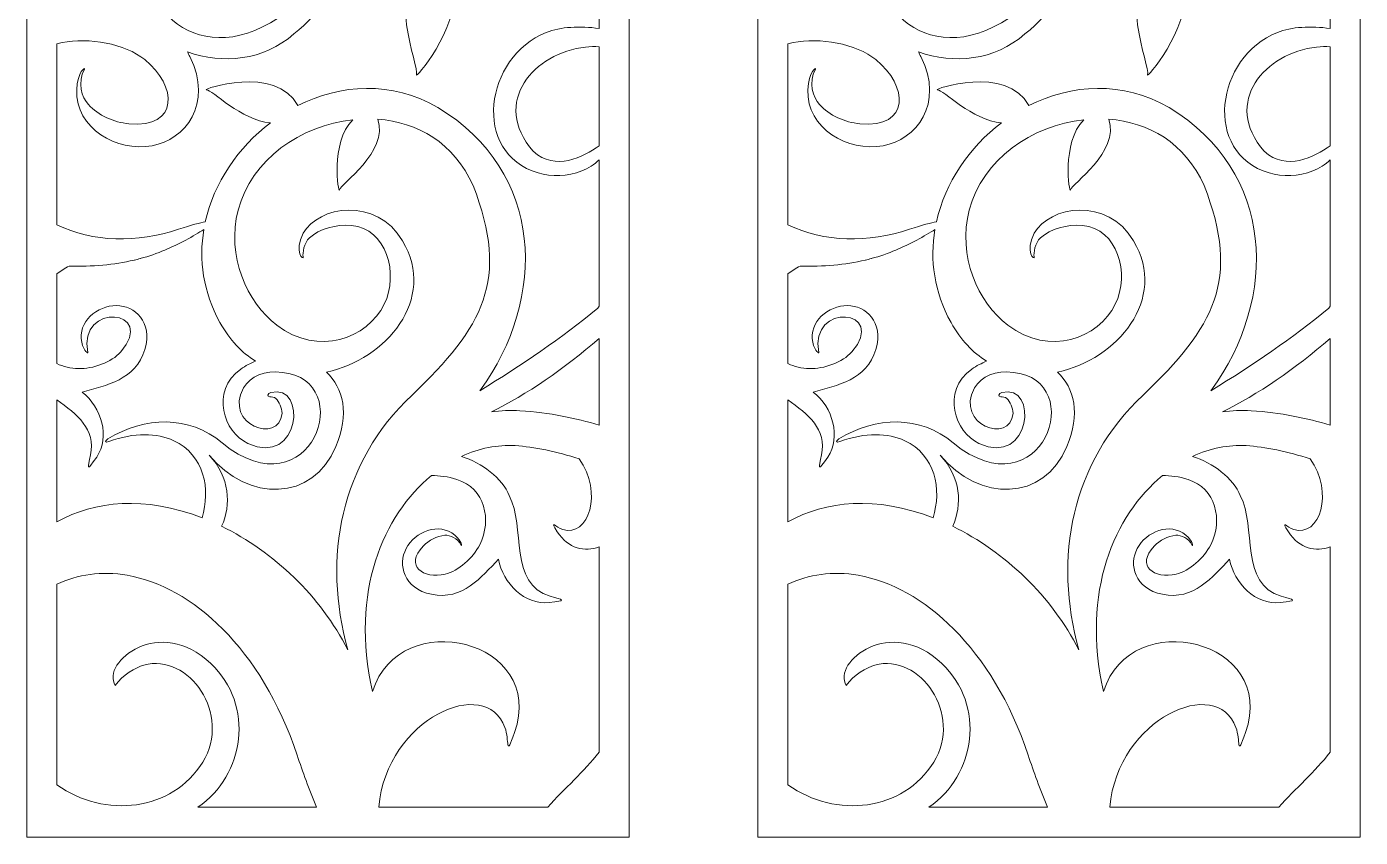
# Model space of a CAD drawing. Header units: centimetres. Extents: x -8 to 8, y -13.8 to 13.9.
# Drawn here: x -8.04 to 7.97, y -13.85 to -4.12 of the extents above; entities that cross this region are included whole.
import ezdxf

# ---------------------------------------------------------------- set-up
doc = ezdxf.new("R2010")
doc.units = ezdxf.units.CM
doc.header["$MEASUREMENT"] = 0
doc.layers.add('layer 1', color=7, linetype='Continuous')

msp = doc.modelspace()

# ---------------------------------------------------------------- linework, layer by layer
at = {"layer": 'layer 1', "color": 177, "lineweight": 9}
for points, knots in [([(-0.80605, -13.84712), (-0.80605, -13.84712), (-8.04078, -13.84712), (-8.04078, -13.84712), (-8.04078, -13.84712), (-8.04078, -13.84712), (-8.04078, 13.88601), (-8.04078, 13.88601), (-8.04078, 13.88601), (-8.04078, 13.88601), (-0.80605, 13.88601), (-0.80605, 13.88601), (-0.80605, 13.88601), (-0.80605, 13.88601), (-0.80605, -13.84712), (-0.80605, -13.84712)], [0, 0, 0, 0, 0.2, 0.2, 0.2, 0.2, 0.4, 0.4, 0.4, 0.4, 0.6, 0.6, 0.6, 0.6, 1, 1, 1, 1]), ([(-1.16778, -3.78479), (-1.16778, -3.78479), (-1.16778, -4.13796), (-1.16778, -4.13796), (-1.16778, -4.13796), (-1.39902, -4.10706), (-1.63034, -4.11759), (-1.80228, -4.18579), (-1.80228, -4.18579), (-2.54254, -4.47952), (-2.70582, -5.6324), (-1.89984, -5.87285), (-1.89984, -5.87285), (-1.74049, -5.92041), (-1.54547, -5.91437), (-1.3777, -5.84897), (-1.3777, -5.84897), (-1.2965, -5.81732), (-1.22579, -5.77172), (-1.16778, -5.71563), (-1.16778, -5.71563), (-1.16778, -5.71563), (-1.16778, -7.47271), (-1.16778, -7.47271), (-1.16778, -7.47271), (-1.16778, -7.47271), (-1.18524, -7.49624), (-1.18524, -7.49624), (-1.18524, -7.49624), (-1.62447, -7.86027), (-2.09277, -8.1734), (-2.59914, -8.48605), (-2.59914, -8.48605), (-1.78378, -7.36878), (-1.82946, -5.85963), (-3.10269, -5.08747), (-3.10269, -5.08747), (-3.66101, -4.76353), (-4.27422, -4.80471), (-4.78711, -5.06474), (-4.78711, -5.06474), (-5.04445, -4.56489), (-5.95793, -4.87427), (-5.88146, -4.87361), (-5.88146, -4.87361), (-5.81684, -4.87315), (-5.46485, -5.24343), (-5.11417, -5.27023), (-5.11417, -5.27023), (-5.50039, -5.56436), (-5.79158, -5.98958), (-5.89594, -6.45958), (-5.89594, -6.45958), (-5.95698, -6.46918), (-6.06054, -6.49675), (-6.21981, -6.54893), (-6.21981, -6.54893), (-6.71453, -6.71102), (-7.2441, -6.71058), (-7.67904, -6.49335), (-7.67904, -6.49335), (-7.67904, -6.49335), (-7.67904, -4.32287), (-7.67904, -4.32287), (-7.67904, -4.32287), (-7.65805, -4.31747), (-7.63688, -4.31256), (-7.6155, -4.30826), (-7.6155, -4.30826), (-7.29431, -4.2436), (-6.86099, -4.31981), (-6.62267, -4.51202), (-6.62267, -4.51202), (-6.23545, -4.82437), (-6.20342, -5.33938), (-6.81467, -5.28162), (-6.81467, -5.28162), (-6.99307, -5.26475), (-7.18295, -5.18254), (-7.29934, -5.05251), (-7.29934, -5.05251), (-7.37883, -4.96367), (-7.43511, -4.78888), (-7.34682, -4.62492), (-7.34682, -4.62492), (-7.33166, -4.5968), (-7.43211, -4.65433), (-7.43963, -4.87549), (-7.43963, -4.87549), (-7.45578, -5.34055), (-6.95897, -5.62191), (-6.53552, -5.54567), (-6.53552, -5.54567), (-6.14157, -5.47484), (-5.79638, -5.04662), (-6.08184, -4.47574), (-6.08184, -4.47574), (-6.09144, -4.45654), (-6.10135, -4.43799), (-6.11155, -4.41992), (-6.11155, -4.41992), (-5.68224, -4.56759), (-5.20094, -4.52645), (-4.83292, -4.2046), (-4.83292, -4.2046), (-4.1571, -3.70291), (-4.16379, -2.65691), (-4.75078, -2.3323), (-4.75078, -2.3323), (-4.95962, -2.19493), (-5.35412, -2.15217), (-5.69333, -2.39988), (-5.69333, -2.39988), (-5.80599, -2.48218), (-5.93534, -2.69087), (-5.90279, -2.91002), (-5.90279, -2.91002), (-5.88951, -2.99991), (-5.84882, -3.09161), (-5.7686, -3.17698), (-5.7686, -3.17698), (-5.50163, -3.46103), (-5.46391, -3.41447), (-5.66137, -3.22476), (-5.66137, -3.22476), (-5.7372, -3.15205), (-5.78029, -3.0236), (-5.78578, -2.95617), (-5.78578, -2.95617), (-5.81737, -2.5635), (-5.19928, -2.2651), (-4.8511, -2.58405), (-4.8511, -2.58405), (-4.45352, -2.9479), (-4.54225, -3.68904), (-5.01903, -4.00969), (-5.01903, -4.00969), (-6.0428, -4.69804), (-6.86177, -3.76029), (-6.55516, -2.95294), (-6.55516, -2.95294), (-6.35862, -2.4355), (-5.74755, -1.95748), (-4.79824, -1.82743), (-4.79824, -1.82743), (-4.62635, -1.80391), (-4.44026, -1.77264), (-4.24409, -1.72856), (-4.24409, -1.72856), (-4.41638, -1.99078), (-4.37705, -2.42872), (-4.41507, -2.4716), (-4.41507, -2.4716), (-4.46058, -2.52283), (-3.73063, -2.09951), (-3.87587, -1.63282), (-3.87587, -1.63282), (-3.67535, -1.57324), (-3.46768, -1.49876), (-3.25647, -1.40486), (-3.25647, -1.40486), (-3.24196, -1.39841), (-3.22757, -1.39177), (-3.21324, -1.38502), (-3.21324, -1.38502), (-3.53457, -1.95164), (-3.60745, -2.63748), (-3.257, -3.25831), (-3.257, -3.25831), (-3.24855, -3.2726), (-3.23965, -3.2866), (-3.23063, -3.30049), (-3.23063, -3.30049), (-3.76059, -3.6563), (-3.32031, -4.59595), (-3.36111, -4.69246), (-3.36111, -4.69246), (-3.39234, -4.76602), (-2.85126, -4.15519), (-2.91569, -3.63284), (-2.91569, -3.63284), (-2.44037, -3.98757), (-1.72102, -4.06665), (-1.16778, -3.78479)], [0, 0, 0, 0, 0.0212766, 0.0212766, 0.0212766, 0.0212766, 0.04255319, 0.04255319, 0.04255319, 0.04255319, 0.06382979, 0.06382979, 0.06382979, 0.06382979, 0.08510638, 0.08510638, 0.08510638, 0.08510638, 0.10638298, 0.10638298, 0.10638298, 0.10638298, 0.12765957, 0.12765957, 0.12765957, 0.12765957, 0.14893617, 0.14893617, 0.14893617, 0.14893617, 0.17021277, 0.17021277, 0.17021277, 0.17021277, 0.19148936, 0.19148936, 0.19148936, 0.19148936, 0.21276596, 0.21276596, 0.21276596, 0.21276596, 0.23404255, 0.23404255, 0.23404255, 0.23404255, 0.25531915, 0.25531915, 0.25531915, 0.25531915, 0.27659574, 0.27659574, 0.27659574, 0.27659574, 0.29787234, 0.29787234, 0.29787234, 0.29787234, 0.31914894, 0.31914894, 0.31914894, 0.31914894, 0.34042553, 0.34042553, 0.34042553, 0.34042553, 0.36170213, 0.36170213, 0.36170213, 0.36170213, 0.38297872, 0.38297872, 0.38297872, 0.38297872, 0.40425532, 0.40425532, 0.40425532, 0.40425532, 0.42553191, 0.42553191, 0.42553191, 0.42553191, 0.44680851, 0.44680851, 0.44680851, 0.44680851, 0.46808511, 0.46808511, 0.46808511, 0.46808511, 0.4893617, 0.4893617, 0.4893617, 0.4893617, 0.5106383, 0.5106383, 0.5106383, 0.5106383, 0.53191489, 0.53191489, 0.53191489, 0.53191489, 0.55319149, 0.55319149, 0.55319149, 0.55319149, 0.57446809, 0.57446809, 0.57446809, 0.57446809, 0.59574468, 0.59574468, 0.59574468, 0.59574468, 0.61702128, 0.61702128, 0.61702128, 0.61702128, 0.63829787, 0.63829787, 0.63829787, 0.63829787, 0.65957447, 0.65957447, 0.65957447, 0.65957447, 0.68085106, 0.68085106, 0.68085106, 0.68085106, 0.70212766, 0.70212766, 0.70212766, 0.70212766, 0.72340426, 0.72340426, 0.72340426, 0.72340426, 0.74468085, 0.74468085, 0.74468085, 0.74468085, 0.76595745, 0.76595745, 0.76595745, 0.76595745, 0.78723404, 0.78723404, 0.78723404, 0.78723404, 0.80851064, 0.80851064, 0.80851064, 0.80851064, 0.82978723, 0.82978723, 0.82978723, 0.82978723, 0.85106383, 0.85106383, 0.85106383, 0.85106383, 0.87234043, 0.87234043, 0.87234043, 0.87234043, 0.89361702, 0.89361702, 0.89361702, 0.89361702, 0.91489362, 0.91489362, 0.91489362, 0.91489362, 0.93617021, 0.93617021, 0.93617021, 0.93617021, 0.95744681, 0.95744681, 0.95744681, 0.95744681, 1, 1, 1, 1]), ([(-1.16778, -4.35676), (-1.16778, -4.35676), (-1.16778, -5.54665), (-1.16778, -5.54665), (-1.16778, -5.54665), (-1.36132, -5.68326), (-1.69156, -5.856), (-1.95915, -5.61264), (-1.95915, -5.61264), (-2.47386, -5.0215), (-1.94338, -4.42913), (-1.33028, -4.36102), (-1.33028, -4.36102), (-1.27666, -4.35506), (-1.22225, -4.35367), (-1.16778, -4.35676)], [0, 0, 0, 0, 0.2, 0.2, 0.2, 0.2, 0.4, 0.4, 0.4, 0.4, 0.6, 0.6, 0.6, 0.6, 1, 1, 1, 1]), ([(-4.12598, -5.23321), (-4.39998, -5.51147), (-4.29546, -6.13439), (-4.28626, -6.07586), (-4.28626, -6.07586), (-4.27495, -6.00465), (-3.69586, -5.62703), (-3.82386, -5.22747), (-3.82386, -5.22747), (-3.35454, -5.26226), (-2.91188, -5.50701), (-2.68093, -6.02369), (-2.68093, -6.02369), (-2.23941, -7.16158), (-2.55903, -7.71915), (-3.41376, -8.54042), (-3.41376, -8.54042), (-4.27602, -9.34421), (-4.49248, -10.49724), (-4.18609, -11.59582), (-4.18609, -11.59582), (-4.51175, -10.953), (-5.07379, -10.41845), (-5.7001, -10.11406), (-5.7001, -10.11406), (-5.58249, -9.85318), (-5.60174, -9.52485), (-5.84977, -9.25991), (-5.84977, -9.25991), (-5.38545, -9.8244), (-4.59949, -9.82314), (-4.33052, -9.15411), (-4.33052, -9.15411), (-4.16085, -8.77001), (-4.24085, -8.45345), (-4.44083, -8.26232), (-4.44083, -8.26232), (-3.72404, -8.11111), (-3.11288, -7.38761), (-3.5277, -6.6881), (-3.5277, -6.6881), (-3.84519, -6.15256), (-4.54018, -6.26883), (-4.72002, -6.59643), (-4.72002, -6.59643), (-4.84302, -6.82049), (-4.7084, -6.93363), (-4.72192, -6.87718), (-4.72192, -6.87718), (-4.73072, -6.84046), (-4.71102, -6.70872), (-4.64699, -6.65149), (-4.64699, -6.65149), (-4.52716, -6.54424), (-4.32517, -6.48607), (-4.14264, -6.50223), (-4.14264, -6.50223), (-3.71824, -6.53972), (-3.57008, -7.08374), (-3.74803, -7.44828), (-3.74803, -7.44828), (-3.94959, -7.86149), (-4.53826, -8.07882), (-5.03822, -7.69942), (-5.03822, -7.69942), (-5.39801, -7.42641), (-5.64389, -6.8689), (-5.50182, -6.31779), (-5.50182, -6.31779), (-5.34505, -5.7095), (-4.74653, -5.30148), (-4.12598, -5.23321)], [0, 0, 0, 0, 0.05263158, 0.05263158, 0.05263158, 0.05263158, 0.10526316, 0.10526316, 0.10526316, 0.10526316, 0.15789474, 0.15789474, 0.15789474, 0.15789474, 0.21052632, 0.21052632, 0.21052632, 0.21052632, 0.26315789, 0.26315789, 0.26315789, 0.26315789, 0.31578947, 0.31578947, 0.31578947, 0.31578947, 0.36842105, 0.36842105, 0.36842105, 0.36842105, 0.42105263, 0.42105263, 0.42105263, 0.42105263, 0.47368421, 0.47368421, 0.47368421, 0.47368421, 0.52631579, 0.52631579, 0.52631579, 0.52631579, 0.57894737, 0.57894737, 0.57894737, 0.57894737, 0.63157895, 0.63157895, 0.63157895, 0.63157895, 0.68421053, 0.68421053, 0.68421053, 0.68421053, 0.73684211, 0.73684211, 0.73684211, 0.73684211, 0.78947368, 0.78947368, 0.78947368, 0.78947368, 0.84210526, 0.84210526, 0.84210526, 0.84210526, 0.89473684, 0.89473684, 0.89473684, 0.89473684, 1, 1, 1, 1]), ([(-7.67904, -10.05923), (-7.67904, -10.05923), (-7.67904, -8.59529), (-7.67904, -8.59529), (-7.67904, -8.59529), (-7.43698, -8.76787), (-7.20721, -8.94714), (-7.27487, -9.25748), (-7.27487, -9.25748), (-7.30987, -9.41816), (-7.32489, -9.46723), (-7.20028, -9.28304), (-7.20028, -9.28304), (-7.03719, -9.04163), (-7.13844, -8.68582), (-7.37439, -8.50261), (-7.37439, -8.50261), (-7.08556, -8.42071), (-6.73208, -8.35915), (-6.62183, -7.98984), (-6.62183, -7.98984), (-6.52327, -7.66034), (-6.74622, -7.46526), (-6.96192, -7.46416), (-6.96192, -7.46416), (-7.19374, -7.46298), (-7.43135, -7.65852), (-7.37959, -7.90384), (-7.37959, -7.90384), (-7.35495, -8.02053), (-7.29634, -8.04173), (-7.30694, -8.02824), (-7.30694, -8.02824), (-7.4265, -7.41098), (-6.46621, -7.51206), (-6.91214, -8.02083), (-6.91214, -8.02083), (-7.02076, -8.14495), (-7.24363, -8.22568), (-7.42012, -8.22125), (-7.42012, -8.22125), (-7.51149, -8.21891), (-7.60002, -8.1976), (-7.67904, -8.16086), (-7.67904, -8.16086), (-7.67904, -8.16086), (-7.67904, -7.08445), (-7.67904, -7.08445), (-7.67904, -7.08445), (-7.6333, -7.04813), (-7.58394, -7.01712), (-7.53178, -6.9912), (-7.53178, -6.9912), (-7.25572, -6.9991), (-6.99134, -6.97473), (-6.75106, -6.91846), (-6.75106, -6.91846), (-6.75106, -6.91846), (-6.74766, -6.91869), (-6.74766, -6.91869), (-6.74766, -6.91869), (-6.72336, -6.91262), (-6.69897, -6.9064), (-6.67596, -6.90044), (-6.67596, -6.90044), (-6.67596, -6.90044), (-6.67663, -6.89985), (-6.67663, -6.89985), (-6.67663, -6.89985), (-6.57296, -6.87212), (-6.47417, -6.83832), (-6.38146, -6.79828), (-6.38146, -6.79828), (-6.22644, -6.73132), (-6.02712, -6.62745), (-5.91379, -6.55158), (-5.91379, -6.55158), (-5.97454, -6.91377), (-5.92365, -7.29863), (-5.7201, -7.66809), (-5.7201, -7.66809), (-5.60354, -7.8797), (-5.45595, -8.03078), (-5.29204, -8.1313), (-5.29204, -8.1313), (-5.35244, -8.15582), (-5.41239, -8.18718), (-5.47087, -8.22616), (-5.47087, -8.22616), (-5.84008, -8.49771), (-5.67486, -8.98279), (-5.38615, -9.11818), (-5.38615, -9.11818), (-4.75341, -9.41489), (-4.67013, -8.38727), (-5.11002, -8.50896), (-5.11002, -8.50896), (-5.14918, -8.51979), (-5.16019, -8.55968), (-5.12176, -8.55868), (-5.12176, -8.55868), (-5.1012, -8.55815), (-5.06896, -8.56308), (-5.05112, -8.57899), (-5.05112, -8.57899), (-5.00657, -8.61864), (-4.97664, -8.69064), (-4.97495, -8.7586), (-4.97495, -8.7586), (-5.00938, -9.13273), (-5.67796, -8.89492), (-5.43809, -8.45367), (-5.43809, -8.45367), (-5.35258, -8.3096), (-5.18387, -8.23681), (-4.97478, -8.26605), (-4.97478, -8.26605), (-4.05827, -8.35713), (-4.62269, -9.97413), (-5.69555, -9.1128), (-5.69555, -9.1128), (-6.08906, -8.7766), (-6.62493, -8.79436), (-7.06493, -9.06291), (-7.06493, -9.06291), (-7.10789, -9.09001), (-7.10295, -9.11564), (-7.05609, -9.09759), (-7.05609, -9.09759), (-6.74873, -8.98338), (-6.47624, -8.99311), (-6.27499, -9.08624), (-6.27499, -9.08624), (-5.90954, -9.25536), (-5.82879, -9.67141), (-5.93575, -10.01192), (-5.93575, -10.01192), (-6.62402, -9.74538), (-7.21921, -9.8075), (-7.67904, -10.05923)], [0, 0, 0, 0, 0.02777778, 0.02777778, 0.02777778, 0.02777778, 0.05555556, 0.05555556, 0.05555556, 0.05555556, 0.08333333, 0.08333333, 0.08333333, 0.08333333, 0.11111111, 0.11111111, 0.11111111, 0.11111111, 0.13888889, 0.13888889, 0.13888889, 0.13888889, 0.16666667, 0.16666667, 0.16666667, 0.16666667, 0.19444444, 0.19444444, 0.19444444, 0.19444444, 0.22222222, 0.22222222, 0.22222222, 0.22222222, 0.25, 0.25, 0.25, 0.25, 0.27777778, 0.27777778, 0.27777778, 0.27777778, 0.30555556, 0.30555556, 0.30555556, 0.30555556, 0.33333333, 0.33333333, 0.33333333, 0.33333333, 0.36111111, 0.36111111, 0.36111111, 0.36111111, 0.38888889, 0.38888889, 0.38888889, 0.38888889, 0.41666667, 0.41666667, 0.41666667, 0.41666667, 0.44444444, 0.44444444, 0.44444444, 0.44444444, 0.47222222, 0.47222222, 0.47222222, 0.47222222, 0.5, 0.5, 0.5, 0.5, 0.52777778, 0.52777778, 0.52777778, 0.52777778, 0.55555556, 0.55555556, 0.55555556, 0.55555556, 0.58333333, 0.58333333, 0.58333333, 0.58333333, 0.61111111, 0.61111111, 0.61111111, 0.61111111, 0.63888889, 0.63888889, 0.63888889, 0.63888889, 0.66666667, 0.66666667, 0.66666667, 0.66666667, 0.69444444, 0.69444444, 0.69444444, 0.69444444, 0.72222222, 0.72222222, 0.72222222, 0.72222222, 0.75, 0.75, 0.75, 0.75, 0.77777778, 0.77777778, 0.77777778, 0.77777778, 0.80555556, 0.80555556, 0.80555556, 0.80555556, 0.83333333, 0.83333333, 0.83333333, 0.83333333, 0.86111111, 0.86111111, 0.86111111, 0.86111111, 0.88888889, 0.88888889, 0.88888889, 0.88888889, 0.91666667, 0.91666667, 0.91666667, 0.91666667, 0.94444444, 0.94444444, 0.94444444, 0.94444444, 1, 1, 1, 1]), ([(-1.16778, -7.85819), (-1.16778, -7.85819), (-1.16778, -8.90012), (-1.16778, -8.90012), (-1.16778, -8.90012), (-1.44223, -8.81743), (-1.76155, -8.74744), (-2.1185, -8.72627), (-2.1185, -8.72627), (-2.23442, -8.7194), (-2.34912, -8.72466), (-2.46149, -8.74028), (-2.46149, -8.74028), (-2.03552, -8.5321), (-1.59437, -8.22656), (-1.16778, -7.85819)], [0, 0, 0, 0, 0.2, 0.2, 0.2, 0.2, 0.4, 0.4, 0.4, 0.4, 0.6, 0.6, 0.6, 0.6, 1, 1, 1, 1]), ([(-1.16778, -10.35968), (-1.16778, -10.35968), (-1.16778, -12.82684), (-1.16778, -12.82684), (-1.16778, -12.82684), (-1.34842, -13.05322), (-1.58613, -13.26503), (-1.78585, -13.48538), (-1.78585, -13.48538), (-1.78585, -13.48538), (-3.8147, -13.48538), (-3.8147, -13.48538), (-3.8147, -13.48538), (-3.71304, -12.40854), (-2.52854, -11.89924), (-2.2987, -12.52844), (-2.2987, -12.52844), (-2.24425, -12.67738), (-2.29578, -12.90943), (-2.18374, -12.59078), (-2.18374, -12.59078), (-1.79183, -11.47631), (-3.56484, -11.05216), (-3.88903, -12.09725), (-3.88903, -12.09725), (-4.15882, -10.89453), (-3.75922, -9.97975), (-3.18175, -9.5055), (-3.18175, -9.5055), (-3.0852, -9.50337), (-2.98264, -9.51771), (-2.87476, -9.55153), (-2.87476, -9.55153), (-2.54104, -9.6562), (-2.45214, -10.03806), (-2.60145, -10.33507), (-2.60145, -10.33507), (-2.68074, -10.49267), (-2.85701, -10.65124), (-3.01772, -10.68844), (-3.01772, -10.68844), (-3.27881, -10.74891), (-3.5079, -10.59139), (-3.28041, -10.35132), (-3.28041, -10.35132), (-3.21395, -10.28123), (-3.11595, -10.22799), (-3.02209, -10.22193), (-3.02209, -10.22193), (-2.95801, -10.21772), (-2.86524, -10.25191), (-2.82507, -10.34383), (-2.82507, -10.34383), (-2.8181, -10.35956), (-2.80915, -10.29782), (-2.90042, -10.22114), (-2.90042, -10.22114), (-3.0923, -10.05981), (-3.37669, -10.17706), (-3.48512, -10.38196), (-3.48512, -10.38196), (-3.58585, -10.57262), (-3.51905, -10.86133), (-3.1821, -10.92992), (-3.1821, -10.92992), (-2.80425, -11.00679), (-2.58341, -10.72417), (-2.37493, -10.50808), (-2.37493, -10.50808), (-2.32456, -10.80247), (-2.05857, -11.0596), (-1.76891, -11.02955), (-1.76891, -11.02955), (-1.54771, -11.00675), (-1.59802, -10.99668), (-1.75617, -10.95184), (-1.75617, -10.95184), (-2.25337, -10.81075), (-2.05215, -10.11818), (-2.24667, -9.74604), (-2.24667, -9.74604), (-2.32844, -9.53848), (-2.58264, -9.34738), (-2.81927, -9.27552), (-2.81927, -9.27552), (-2.60824, -9.17731), (-2.38814, -9.13224), (-2.17764, -9.14596), (-2.17764, -9.14596), (-1.94742, -9.16095), (-1.67843, -9.21517), (-1.40734, -9.30492), (-1.40734, -9.30492), (-1.11822, -9.70625), (-1.29329, -10.25274), (-1.60548, -10.15124), (-1.60548, -10.15124), (-1.68667, -10.12487), (-1.76798, -10.02596), (-1.67002, -10.17936), (-1.67002, -10.17936), (-1.53703, -10.38766), (-1.33976, -10.42285), (-1.16778, -10.35968)], [0, 0, 0, 0, 0.03703704, 0.03703704, 0.03703704, 0.03703704, 0.07407407, 0.07407407, 0.07407407, 0.07407407, 0.11111111, 0.11111111, 0.11111111, 0.11111111, 0.14814815, 0.14814815, 0.14814815, 0.14814815, 0.18518519, 0.18518519, 0.18518519, 0.18518519, 0.22222222, 0.22222222, 0.22222222, 0.22222222, 0.25925926, 0.25925926, 0.25925926, 0.25925926, 0.2962963, 0.2962963, 0.2962963, 0.2962963, 0.33333333, 0.33333333, 0.33333333, 0.33333333, 0.37037037, 0.37037037, 0.37037037, 0.37037037, 0.40740741, 0.40740741, 0.40740741, 0.40740741, 0.44444444, 0.44444444, 0.44444444, 0.44444444, 0.48148148, 0.48148148, 0.48148148, 0.48148148, 0.51851852, 0.51851852, 0.51851852, 0.51851852, 0.55555556, 0.55555556, 0.55555556, 0.55555556, 0.59259259, 0.59259259, 0.59259259, 0.59259259, 0.62962963, 0.62962963, 0.62962963, 0.62962963, 0.66666667, 0.66666667, 0.66666667, 0.66666667, 0.7037037, 0.7037037, 0.7037037, 0.7037037, 0.74074074, 0.74074074, 0.74074074, 0.74074074, 0.77777778, 0.77777778, 0.77777778, 0.77777778, 0.81481481, 0.81481481, 0.81481481, 0.81481481, 0.85185185, 0.85185185, 0.85185185, 0.85185185, 0.88888889, 0.88888889, 0.88888889, 0.88888889, 0.92592593, 0.92592593, 0.92592593, 0.92592593, 1, 1, 1, 1]), ([(-4.56178, -13.48538), (-4.56178, -13.48538), (-5.98446, -13.48538), (-5.98446, -13.48538), (-5.98446, -13.48538), (-5.42667, -13.10552), (-5.29721, -12.26227), (-5.8312, -11.76194), (-5.8312, -11.76194), (-6.43893, -11.17483), (-7.15223, -11.74378), (-6.97727, -12.02489), (-6.97727, -12.02489), (-6.8954, -11.89957), (-6.72709, -11.80517), (-6.63431, -11.77988), (-6.63431, -11.77988), (-6.09299, -11.63157), (-5.57388, -12.37339), (-5.92783, -12.94522), (-5.92783, -12.94522), (-6.29176, -13.5328), (-7.10166, -13.62805), (-7.67904, -13.21626), (-7.67904, -13.21626), (-7.67904, -13.21626), (-7.67904, -10.80906), (-7.67904, -10.80906), (-7.67904, -10.80906), (-7.43276, -10.692), (-7.14055, -10.64751), (-6.83341, -10.70217), (-6.83341, -10.70217), (-6.05708, -10.84028), (-5.22637, -11.56884), (-4.79325, -12.8629), (-4.79325, -12.8629), (-4.7275, -13.05933), (-4.65153, -13.26817), (-4.56178, -13.48538)], [0, 0, 0, 0, 0.09090909, 0.09090909, 0.09090909, 0.09090909, 0.18181818, 0.18181818, 0.18181818, 0.18181818, 0.27272727, 0.27272727, 0.27272727, 0.27272727, 0.36363636, 0.36363636, 0.36363636, 0.36363636, 0.45454545, 0.45454545, 0.45454545, 0.45454545, 0.54545455, 0.54545455, 0.54545455, 0.54545455, 0.63636364, 0.63636364, 0.63636364, 0.63636364, 0.72727273, 0.72727273, 0.72727273, 0.72727273, 0.81818182, 0.81818182, 0.81818182, 0.81818182, 1, 1, 1, 1])]:
    msp.add_open_spline(points, degree=3, knots=knots, dxfattribs=at)
at = {"layer": 'layer 1', "color": 242, "lineweight": 9}
for points, knots in [([(7.9703, -13.84712), (7.9703, -13.84712), (0.73557, -13.84712), (0.73557, -13.84712), (0.73557, -13.84712), (0.73557, -13.84712), (0.73557, 13.88601), (0.73557, 13.88601), (0.73557, 13.88601), (0.73557, 13.88601), (7.9703, 13.88601), (7.9703, 13.88601), (7.9703, 13.88601), (7.9703, 13.88601), (7.9703, -13.84712), (7.9703, -13.84712)], [0, 0, 0, 0, 0.2, 0.2, 0.2, 0.2, 0.4, 0.4, 0.4, 0.4, 0.6, 0.6, 0.6, 0.6, 1, 1, 1, 1]), ([(7.60857, -3.78479), (7.60857, -3.78479), (7.60857, -4.13796), (7.60857, -4.13796), (7.60857, -4.13796), (7.37733, -4.10706), (7.14601, -4.11759), (6.97407, -4.18579), (6.97407, -4.18579), (6.23381, -4.47952), (6.07053, -5.6324), (6.87651, -5.87285), (6.87651, -5.87285), (7.03586, -5.92041), (7.23088, -5.91437), (7.39865, -5.84897), (7.39865, -5.84897), (7.47985, -5.81732), (7.55056, -5.77172), (7.60857, -5.71563), (7.60857, -5.71563), (7.60857, -5.71563), (7.60857, -7.47271), (7.60857, -7.47271), (7.60857, -7.47271), (7.60857, -7.47271), (7.59111, -7.49624), (7.59111, -7.49624), (7.59111, -7.49624), (7.15188, -7.86027), (6.68358, -8.1734), (6.17721, -8.48605), (6.17721, -8.48605), (6.99257, -7.36878), (6.94689, -5.85963), (5.67366, -5.08747), (5.67366, -5.08747), (5.11534, -4.76353), (4.50213, -4.80471), (3.98924, -5.06474), (3.98924, -5.06474), (3.7319, -4.56489), (2.81842, -4.87427), (2.89489, -4.87361), (2.89489, -4.87361), (2.95951, -4.87315), (3.3115, -5.24343), (3.66218, -5.27023), (3.66218, -5.27023), (3.27596, -5.56436), (2.98477, -5.98958), (2.88041, -6.45958), (2.88041, -6.45958), (2.81937, -6.46918), (2.71581, -6.49675), (2.55654, -6.54893), (2.55654, -6.54893), (2.06182, -6.71102), (1.53225, -6.71058), (1.09731, -6.49335), (1.09731, -6.49335), (1.09731, -6.49335), (1.09731, -4.32287), (1.09731, -4.32287), (1.09731, -4.32287), (1.1183, -4.31747), (1.13947, -4.31256), (1.16085, -4.30826), (1.16085, -4.30826), (1.48204, -4.2436), (1.91536, -4.31981), (2.15368, -4.51202), (2.15368, -4.51202), (2.5409, -4.82437), (2.57293, -5.33938), (1.96168, -5.28162), (1.96168, -5.28162), (1.78328, -5.26475), (1.5934, -5.18254), (1.47701, -5.05251), (1.47701, -5.05251), (1.39752, -4.96367), (1.34124, -4.78888), (1.42953, -4.62492), (1.42953, -4.62492), (1.44469, -4.5968), (1.34424, -4.65433), (1.33672, -4.87549), (1.33672, -4.87549), (1.32057, -5.34055), (1.81738, -5.62191), (2.24083, -5.54567), (2.24083, -5.54567), (2.63478, -5.47484), (2.97997, -5.04662), (2.69451, -4.47574), (2.69451, -4.47574), (2.68491, -4.45654), (2.675, -4.43799), (2.6648, -4.41992), (2.6648, -4.41992), (3.09411, -4.56759), (3.57541, -4.52645), (3.94343, -4.2046), (3.94343, -4.2046), (4.61925, -3.70291), (4.61256, -2.65691), (4.02557, -2.3323), (4.02557, -2.3323), (3.81673, -2.19493), (3.42223, -2.15217), (3.08302, -2.39988), (3.08302, -2.39988), (2.97036, -2.48218), (2.84101, -2.69087), (2.87356, -2.91002), (2.87356, -2.91002), (2.88684, -2.99991), (2.92753, -3.09161), (3.00775, -3.17698), (3.00775, -3.17698), (3.27472, -3.46103), (3.31244, -3.41447), (3.11498, -3.22476), (3.11498, -3.22476), (3.03915, -3.15205), (2.99606, -3.0236), (2.99057, -2.95617), (2.99057, -2.95617), (2.95898, -2.5635), (3.57707, -2.2651), (3.92525, -2.58405), (3.92525, -2.58405), (4.32283, -2.9479), (4.2341, -3.68904), (3.75732, -4.00969), (3.75732, -4.00969), (2.73355, -4.69804), (1.91458, -3.76029), (2.22119, -2.95294), (2.22119, -2.95294), (2.41773, -2.4355), (3.0288, -1.95748), (3.97811, -1.82743), (3.97811, -1.82743), (4.15, -1.80391), (4.33609, -1.77264), (4.53226, -1.72856), (4.53226, -1.72856), (4.35997, -1.99078), (4.3993, -2.42872), (4.36128, -2.4716), (4.36128, -2.4716), (4.31577, -2.52283), (5.04572, -2.09951), (4.90048, -1.63282), (4.90048, -1.63282), (5.101, -1.57324), (5.30867, -1.49876), (5.51988, -1.40486), (5.51988, -1.40486), (5.53439, -1.39841), (5.54878, -1.39177), (5.56311, -1.38502), (5.56311, -1.38502), (5.24178, -1.95164), (5.1689, -2.63748), (5.51935, -3.25831), (5.51935, -3.25831), (5.5278, -3.2726), (5.5367, -3.2866), (5.54572, -3.30049), (5.54572, -3.30049), (5.01576, -3.6563), (5.45604, -4.59595), (5.41524, -4.69246), (5.41524, -4.69246), (5.38401, -4.76602), (5.92509, -4.15519), (5.86066, -3.63284), (5.86066, -3.63284), (6.33598, -3.98757), (7.05533, -4.06665), (7.60857, -3.78479)], [0, 0, 0, 0, 0.0212766, 0.0212766, 0.0212766, 0.0212766, 0.04255319, 0.04255319, 0.04255319, 0.04255319, 0.06382979, 0.06382979, 0.06382979, 0.06382979, 0.08510638, 0.08510638, 0.08510638, 0.08510638, 0.10638298, 0.10638298, 0.10638298, 0.10638298, 0.12765957, 0.12765957, 0.12765957, 0.12765957, 0.14893617, 0.14893617, 0.14893617, 0.14893617, 0.17021277, 0.17021277, 0.17021277, 0.17021277, 0.19148936, 0.19148936, 0.19148936, 0.19148936, 0.21276596, 0.21276596, 0.21276596, 0.21276596, 0.23404255, 0.23404255, 0.23404255, 0.23404255, 0.25531915, 0.25531915, 0.25531915, 0.25531915, 0.27659574, 0.27659574, 0.27659574, 0.27659574, 0.29787234, 0.29787234, 0.29787234, 0.29787234, 0.31914894, 0.31914894, 0.31914894, 0.31914894, 0.34042553, 0.34042553, 0.34042553, 0.34042553, 0.36170213, 0.36170213, 0.36170213, 0.36170213, 0.38297872, 0.38297872, 0.38297872, 0.38297872, 0.40425532, 0.40425532, 0.40425532, 0.40425532, 0.42553191, 0.42553191, 0.42553191, 0.42553191, 0.44680851, 0.44680851, 0.44680851, 0.44680851, 0.46808511, 0.46808511, 0.46808511, 0.46808511, 0.4893617, 0.4893617, 0.4893617, 0.4893617, 0.5106383, 0.5106383, 0.5106383, 0.5106383, 0.53191489, 0.53191489, 0.53191489, 0.53191489, 0.55319149, 0.55319149, 0.55319149, 0.55319149, 0.57446809, 0.57446809, 0.57446809, 0.57446809, 0.59574468, 0.59574468, 0.59574468, 0.59574468, 0.61702128, 0.61702128, 0.61702128, 0.61702128, 0.63829787, 0.63829787, 0.63829787, 0.63829787, 0.65957447, 0.65957447, 0.65957447, 0.65957447, 0.68085106, 0.68085106, 0.68085106, 0.68085106, 0.70212766, 0.70212766, 0.70212766, 0.70212766, 0.72340426, 0.72340426, 0.72340426, 0.72340426, 0.74468085, 0.74468085, 0.74468085, 0.74468085, 0.76595745, 0.76595745, 0.76595745, 0.76595745, 0.78723404, 0.78723404, 0.78723404, 0.78723404, 0.80851064, 0.80851064, 0.80851064, 0.80851064, 0.82978723, 0.82978723, 0.82978723, 0.82978723, 0.85106383, 0.85106383, 0.85106383, 0.85106383, 0.87234043, 0.87234043, 0.87234043, 0.87234043, 0.89361702, 0.89361702, 0.89361702, 0.89361702, 0.91489362, 0.91489362, 0.91489362, 0.91489362, 0.93617021, 0.93617021, 0.93617021, 0.93617021, 0.95744681, 0.95744681, 0.95744681, 0.95744681, 1, 1, 1, 1]), ([(7.60857, -4.35676), (7.60857, -4.35676), (7.60857, -5.54665), (7.60857, -5.54665), (7.60857, -5.54665), (7.41503, -5.68326), (7.08479, -5.856), (6.8172, -5.61264), (6.8172, -5.61264), (6.30249, -5.0215), (6.83297, -4.42913), (7.44607, -4.36102), (7.44607, -4.36102), (7.49969, -4.35506), (7.5541, -4.35367), (7.60857, -4.35676)], [0, 0, 0, 0, 0.2, 0.2, 0.2, 0.2, 0.4, 0.4, 0.4, 0.4, 0.6, 0.6, 0.6, 0.6, 1, 1, 1, 1]), ([(4.65037, -5.23321), (4.37637, -5.51147), (4.48089, -6.13439), (4.49009, -6.07586), (4.49009, -6.07586), (4.5014, -6.00465), (5.08049, -5.62703), (4.95249, -5.22747), (4.95249, -5.22747), (5.42181, -5.26226), (5.86447, -5.50701), (6.09542, -6.02369), (6.09542, -6.02369), (6.53694, -7.16158), (6.21732, -7.71915), (5.36259, -8.54042), (5.36259, -8.54042), (4.50033, -9.34421), (4.28387, -10.49724), (4.59026, -11.59582), (4.59026, -11.59582), (4.2646, -10.953), (3.70256, -10.41845), (3.07625, -10.11406), (3.07625, -10.11406), (3.19386, -9.85318), (3.17461, -9.52485), (2.92658, -9.25991), (2.92658, -9.25991), (3.3909, -9.8244), (4.17686, -9.82314), (4.44583, -9.15411), (4.44583, -9.15411), (4.6155, -8.77001), (4.5355, -8.45345), (4.33552, -8.26232), (4.33552, -8.26232), (5.05231, -8.11111), (5.66347, -7.38761), (5.24865, -6.6881), (5.24865, -6.6881), (4.93116, -6.15256), (4.23617, -6.26883), (4.05633, -6.59643), (4.05633, -6.59643), (3.93333, -6.82049), (4.06795, -6.93363), (4.05443, -6.87718), (4.05443, -6.87718), (4.04563, -6.84046), (4.06533, -6.70872), (4.12936, -6.65149), (4.12936, -6.65149), (4.24919, -6.54424), (4.45118, -6.48607), (4.63371, -6.50223), (4.63371, -6.50223), (5.05811, -6.53972), (5.20627, -7.08374), (5.02832, -7.44828), (5.02832, -7.44828), (4.82676, -7.86149), (4.23809, -8.07882), (3.73813, -7.69942), (3.73813, -7.69942), (3.37834, -7.42641), (3.13246, -6.8689), (3.27453, -6.31779), (3.27453, -6.31779), (3.4313, -5.7095), (4.02982, -5.30148), (4.65037, -5.23321)], [0, 0, 0, 0, 0.05263158, 0.05263158, 0.05263158, 0.05263158, 0.10526316, 0.10526316, 0.10526316, 0.10526316, 0.15789474, 0.15789474, 0.15789474, 0.15789474, 0.21052632, 0.21052632, 0.21052632, 0.21052632, 0.26315789, 0.26315789, 0.26315789, 0.26315789, 0.31578947, 0.31578947, 0.31578947, 0.31578947, 0.36842105, 0.36842105, 0.36842105, 0.36842105, 0.42105263, 0.42105263, 0.42105263, 0.42105263, 0.47368421, 0.47368421, 0.47368421, 0.47368421, 0.52631579, 0.52631579, 0.52631579, 0.52631579, 0.57894737, 0.57894737, 0.57894737, 0.57894737, 0.63157895, 0.63157895, 0.63157895, 0.63157895, 0.68421053, 0.68421053, 0.68421053, 0.68421053, 0.73684211, 0.73684211, 0.73684211, 0.73684211, 0.78947368, 0.78947368, 0.78947368, 0.78947368, 0.84210526, 0.84210526, 0.84210526, 0.84210526, 0.89473684, 0.89473684, 0.89473684, 0.89473684, 1, 1, 1, 1]), ([(1.09731, -10.05923), (1.09731, -10.05923), (1.09731, -8.59529), (1.09731, -8.59529), (1.09731, -8.59529), (1.33937, -8.76787), (1.56914, -8.94714), (1.50148, -9.25748), (1.50148, -9.25748), (1.46648, -9.41816), (1.45146, -9.46723), (1.57607, -9.28304), (1.57607, -9.28304), (1.73916, -9.04163), (1.63791, -8.68582), (1.40196, -8.50261), (1.40196, -8.50261), (1.69079, -8.42071), (2.04427, -8.35915), (2.15452, -7.98984), (2.15452, -7.98984), (2.25308, -7.66034), (2.03013, -7.46526), (1.81443, -7.46416), (1.81443, -7.46416), (1.58261, -7.46298), (1.345, -7.65852), (1.39676, -7.90384), (1.39676, -7.90384), (1.4214, -8.02053), (1.48001, -8.04173), (1.46941, -8.02824), (1.46941, -8.02824), (1.34985, -7.41098), (2.31014, -7.51206), (1.86421, -8.02083), (1.86421, -8.02083), (1.75559, -8.14495), (1.53272, -8.22568), (1.35623, -8.22125), (1.35623, -8.22125), (1.26486, -8.21891), (1.17633, -8.1976), (1.09731, -8.16086), (1.09731, -8.16086), (1.09731, -8.16086), (1.09731, -7.08445), (1.09731, -7.08445), (1.09731, -7.08445), (1.14305, -7.04813), (1.19241, -7.01712), (1.24457, -6.9912), (1.24457, -6.9912), (1.52063, -6.9991), (1.78501, -6.97473), (2.02529, -6.91846), (2.02529, -6.91846), (2.02529, -6.91846), (2.02869, -6.91869), (2.02869, -6.91869), (2.02869, -6.91869), (2.05299, -6.91262), (2.07738, -6.9064), (2.10039, -6.90044), (2.10039, -6.90044), (2.10039, -6.90044), (2.09972, -6.89985), (2.09972, -6.89985), (2.09972, -6.89985), (2.20339, -6.87212), (2.30218, -6.83832), (2.39489, -6.79828), (2.39489, -6.79828), (2.54991, -6.73132), (2.74923, -6.62745), (2.86256, -6.55158), (2.86256, -6.55158), (2.80181, -6.91377), (2.8527, -7.29863), (3.05625, -7.66809), (3.05625, -7.66809), (3.17281, -7.8797), (3.3204, -8.03078), (3.48431, -8.1313), (3.48431, -8.1313), (3.42391, -8.15582), (3.36396, -8.18718), (3.30548, -8.22616), (3.30548, -8.22616), (2.93627, -8.49771), (3.10149, -8.98279), (3.3902, -9.11818), (3.3902, -9.11818), (4.02294, -9.41489), (4.10622, -8.38727), (3.66633, -8.50896), (3.66633, -8.50896), (3.62717, -8.51979), (3.61616, -8.55968), (3.65459, -8.55868), (3.65459, -8.55868), (3.67515, -8.55815), (3.70739, -8.56308), (3.72523, -8.57899), (3.72523, -8.57899), (3.76978, -8.61864), (3.79971, -8.69064), (3.8014, -8.7586), (3.8014, -8.7586), (3.76697, -9.13273), (3.09839, -8.89492), (3.33826, -8.45367), (3.33826, -8.45367), (3.42377, -8.3096), (3.59248, -8.23681), (3.80157, -8.26605), (3.80157, -8.26605), (4.71808, -8.35713), (4.15366, -9.97413), (3.0808, -9.1128), (3.0808, -9.1128), (2.68729, -8.7766), (2.15142, -8.79436), (1.71142, -9.06291), (1.71142, -9.06291), (1.66846, -9.09001), (1.6734, -9.11564), (1.72026, -9.09759), (1.72026, -9.09759), (2.02762, -8.98338), (2.30011, -8.99311), (2.50136, -9.08624), (2.50136, -9.08624), (2.86681, -9.25536), (2.94756, -9.67141), (2.8406, -10.01192), (2.8406, -10.01192), (2.15233, -9.74538), (1.55714, -9.8075), (1.09731, -10.05923)], [0, 0, 0, 0, 0.02777778, 0.02777778, 0.02777778, 0.02777778, 0.05555556, 0.05555556, 0.05555556, 0.05555556, 0.08333333, 0.08333333, 0.08333333, 0.08333333, 0.11111111, 0.11111111, 0.11111111, 0.11111111, 0.13888889, 0.13888889, 0.13888889, 0.13888889, 0.16666667, 0.16666667, 0.16666667, 0.16666667, 0.19444444, 0.19444444, 0.19444444, 0.19444444, 0.22222222, 0.22222222, 0.22222222, 0.22222222, 0.25, 0.25, 0.25, 0.25, 0.27777778, 0.27777778, 0.27777778, 0.27777778, 0.30555556, 0.30555556, 0.30555556, 0.30555556, 0.33333333, 0.33333333, 0.33333333, 0.33333333, 0.36111111, 0.36111111, 0.36111111, 0.36111111, 0.38888889, 0.38888889, 0.38888889, 0.38888889, 0.41666667, 0.41666667, 0.41666667, 0.41666667, 0.44444444, 0.44444444, 0.44444444, 0.44444444, 0.47222222, 0.47222222, 0.47222222, 0.47222222, 0.5, 0.5, 0.5, 0.5, 0.52777778, 0.52777778, 0.52777778, 0.52777778, 0.55555556, 0.55555556, 0.55555556, 0.55555556, 0.58333333, 0.58333333, 0.58333333, 0.58333333, 0.61111111, 0.61111111, 0.61111111, 0.61111111, 0.63888889, 0.63888889, 0.63888889, 0.63888889, 0.66666667, 0.66666667, 0.66666667, 0.66666667, 0.69444444, 0.69444444, 0.69444444, 0.69444444, 0.72222222, 0.72222222, 0.72222222, 0.72222222, 0.75, 0.75, 0.75, 0.75, 0.77777778, 0.77777778, 0.77777778, 0.77777778, 0.80555556, 0.80555556, 0.80555556, 0.80555556, 0.83333333, 0.83333333, 0.83333333, 0.83333333, 0.86111111, 0.86111111, 0.86111111, 0.86111111, 0.88888889, 0.88888889, 0.88888889, 0.88888889, 0.91666667, 0.91666667, 0.91666667, 0.91666667, 0.94444444, 0.94444444, 0.94444444, 0.94444444, 1, 1, 1, 1]), ([(7.60857, -7.85819), (7.60857, -7.85819), (7.60857, -8.90012), (7.60857, -8.90012), (7.60857, -8.90012), (7.33412, -8.81743), (7.0148, -8.74744), (6.65785, -8.72627), (6.65785, -8.72627), (6.54193, -8.7194), (6.42723, -8.72466), (6.31486, -8.74028), (6.31486, -8.74028), (6.74083, -8.5321), (7.18198, -8.22656), (7.60857, -7.85819)], [0, 0, 0, 0, 0.2, 0.2, 0.2, 0.2, 0.4, 0.4, 0.4, 0.4, 0.6, 0.6, 0.6, 0.6, 1, 1, 1, 1]), ([(7.60857, -10.35968), (7.60857, -10.35968), (7.60857, -12.82684), (7.60857, -12.82684), (7.60857, -12.82684), (7.42793, -13.05322), (7.19022, -13.26503), (6.9905, -13.48538), (6.9905, -13.48538), (6.9905, -13.48538), (4.96165, -13.48538), (4.96165, -13.48538), (4.96165, -13.48538), (5.06331, -12.40854), (6.24781, -11.89924), (6.47765, -12.52844), (6.47765, -12.52844), (6.5321, -12.67738), (6.48057, -12.90943), (6.59261, -12.59078), (6.59261, -12.59078), (6.98452, -11.47631), (5.21151, -11.05216), (4.88732, -12.09725), (4.88732, -12.09725), (4.61753, -10.89453), (5.01713, -9.97975), (5.5946, -9.5055), (5.5946, -9.5055), (5.69115, -9.50337), (5.79371, -9.51771), (5.90159, -9.55153), (5.90159, -9.55153), (6.23531, -9.6562), (6.32421, -10.03806), (6.1749, -10.33507), (6.1749, -10.33507), (6.09561, -10.49267), (5.91934, -10.65124), (5.75863, -10.68844), (5.75863, -10.68844), (5.49754, -10.74891), (5.26845, -10.59139), (5.49594, -10.35132), (5.49594, -10.35132), (5.5624, -10.28123), (5.6604, -10.22799), (5.75426, -10.22193), (5.75426, -10.22193), (5.81834, -10.21772), (5.91111, -10.25191), (5.95128, -10.34383), (5.95128, -10.34383), (5.95825, -10.35956), (5.9672, -10.29782), (5.87593, -10.22114), (5.87593, -10.22114), (5.68405, -10.05981), (5.39966, -10.17706), (5.29123, -10.38196), (5.29123, -10.38196), (5.1905, -10.57262), (5.2573, -10.86133), (5.59425, -10.92992), (5.59425, -10.92992), (5.9721, -11.00679), (6.19294, -10.72417), (6.40142, -10.50808), (6.40142, -10.50808), (6.45179, -10.80247), (6.71778, -11.0596), (7.00744, -11.02955), (7.00744, -11.02955), (7.22864, -11.00675), (7.17833, -10.99668), (7.02018, -10.95184), (7.02018, -10.95184), (6.52298, -10.81075), (6.7242, -10.11818), (6.52968, -9.74604), (6.52968, -9.74604), (6.44791, -9.53848), (6.19371, -9.34738), (5.95708, -9.27552), (5.95708, -9.27552), (6.16811, -9.17731), (6.38821, -9.13224), (6.59871, -9.14596), (6.59871, -9.14596), (6.82893, -9.16095), (7.09792, -9.21517), (7.36901, -9.30492), (7.36901, -9.30492), (7.65813, -9.70625), (7.48306, -10.25274), (7.17087, -10.15124), (7.17087, -10.15124), (7.08968, -10.12487), (7.00837, -10.02596), (7.10633, -10.17936), (7.10633, -10.17936), (7.23932, -10.38766), (7.43659, -10.42285), (7.60857, -10.35968)], [0, 0, 0, 0, 0.03703704, 0.03703704, 0.03703704, 0.03703704, 0.07407407, 0.07407407, 0.07407407, 0.07407407, 0.11111111, 0.11111111, 0.11111111, 0.11111111, 0.14814815, 0.14814815, 0.14814815, 0.14814815, 0.18518519, 0.18518519, 0.18518519, 0.18518519, 0.22222222, 0.22222222, 0.22222222, 0.22222222, 0.25925926, 0.25925926, 0.25925926, 0.25925926, 0.2962963, 0.2962963, 0.2962963, 0.2962963, 0.33333333, 0.33333333, 0.33333333, 0.33333333, 0.37037037, 0.37037037, 0.37037037, 0.37037037, 0.40740741, 0.40740741, 0.40740741, 0.40740741, 0.44444444, 0.44444444, 0.44444444, 0.44444444, 0.48148148, 0.48148148, 0.48148148, 0.48148148, 0.51851852, 0.51851852, 0.51851852, 0.51851852, 0.55555556, 0.55555556, 0.55555556, 0.55555556, 0.59259259, 0.59259259, 0.59259259, 0.59259259, 0.62962963, 0.62962963, 0.62962963, 0.62962963, 0.66666667, 0.66666667, 0.66666667, 0.66666667, 0.7037037, 0.7037037, 0.7037037, 0.7037037, 0.74074074, 0.74074074, 0.74074074, 0.74074074, 0.77777778, 0.77777778, 0.77777778, 0.77777778, 0.81481481, 0.81481481, 0.81481481, 0.81481481, 0.85185185, 0.85185185, 0.85185185, 0.85185185, 0.88888889, 0.88888889, 0.88888889, 0.88888889, 0.92592593, 0.92592593, 0.92592593, 0.92592593, 1, 1, 1, 1]), ([(4.21457, -13.48538), (4.21457, -13.48538), (2.79189, -13.48538), (2.79189, -13.48538), (2.79189, -13.48538), (3.34968, -13.10552), (3.47914, -12.26227), (2.94515, -11.76194), (2.94515, -11.76194), (2.33742, -11.17483), (1.62412, -11.74378), (1.79908, -12.02489), (1.79908, -12.02489), (1.88095, -11.89957), (2.04926, -11.80517), (2.14204, -11.77988), (2.14204, -11.77988), (2.68336, -11.63157), (3.20247, -12.37339), (2.84852, -12.94522), (2.84852, -12.94522), (2.48459, -13.5328), (1.67469, -13.62805), (1.09731, -13.21626), (1.09731, -13.21626), (1.09731, -13.21626), (1.09731, -10.80906), (1.09731, -10.80906), (1.09731, -10.80906), (1.34359, -10.692), (1.6358, -10.64751), (1.94294, -10.70217), (1.94294, -10.70217), (2.71927, -10.84028), (3.54998, -11.56884), (3.9831, -12.8629), (3.9831, -12.8629), (4.04885, -13.05933), (4.12482, -13.26817), (4.21457, -13.48538)], [0, 0, 0, 0, 0.09090909, 0.09090909, 0.09090909, 0.09090909, 0.18181818, 0.18181818, 0.18181818, 0.18181818, 0.27272727, 0.27272727, 0.27272727, 0.27272727, 0.36363636, 0.36363636, 0.36363636, 0.36363636, 0.45454545, 0.45454545, 0.45454545, 0.45454545, 0.54545455, 0.54545455, 0.54545455, 0.54545455, 0.63636364, 0.63636364, 0.63636364, 0.63636364, 0.72727273, 0.72727273, 0.72727273, 0.72727273, 0.81818182, 0.81818182, 0.81818182, 0.81818182, 1, 1, 1, 1])]:
    msp.add_open_spline(points, degree=3, knots=knots, dxfattribs=at)

doc.saveas('drawing.dxf')
